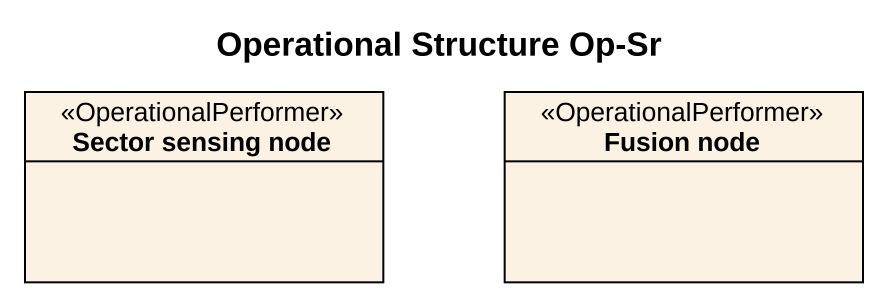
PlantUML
@startuml
title Operational Structure Op-Sr
hide circle
hide empty members
class "Sector sensing node" as Sector_sensing_node <<OperationalPerformer>>
class "Fusion node" as Fusion_node <<OperationalPerformer>>
@enduml
